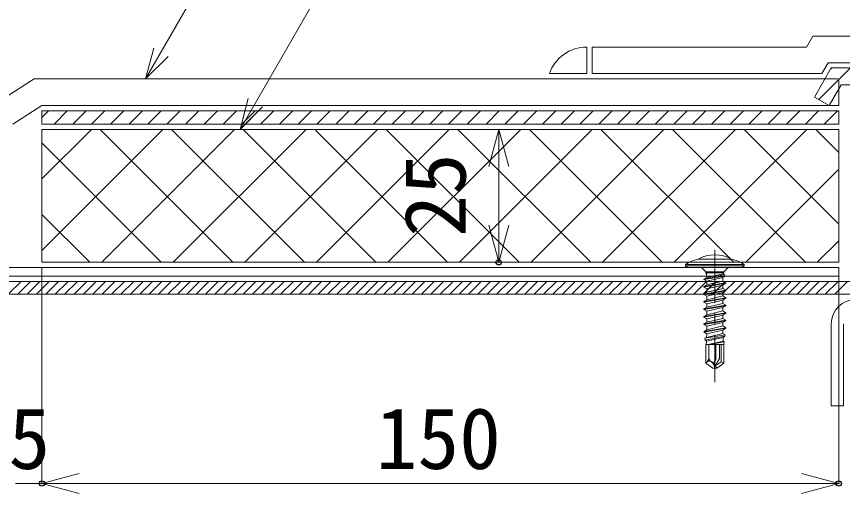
# Model space of a CAD drawing. Units: millimetres, scale not verified. Extents: x -840 to 840, y -594 to 594.
# Drawn here: x -223.6 to -68.1, y -310.7 to -220.9 of the extents above; entities that cross this region are included whole.
import ezdxf
from ezdxf.enums import TextEntityAlignment as Align

# ---------------------------------------------------------------- set-up
doc = ezdxf.new("R2010")
doc.units = ezdxf.units.MM
doc.header["$LTSCALE"] = 2
doc.header["$PDMODE"] = 32
doc.header["$PDSIZE"] = 1
doc.linetypes.add('CHAIN1', pattern=[8, 5, -1, 1, -1])
doc.linetypes.add('DASHED1', pattern=[1.8, 1.2, -0.6])
for name, color, linetype, lineweight in [('0-0_断熱材', 4, 'Continuous', 9), ('0-5_0', 7, 'Continuous', 9), ('0-7_鋼材(C型・H鋼ｅｔｃ)', 7, 'Continuous', 9), ('0-8_中心線', 2, 'CHAIN1', 9), ('0-A_IBｼｰﾄ', 4, 'Continuous', 9), ('0-B_寸法線', 7, 'Continuous', 9), ('0-D_部材(積層鋼板)', 4, 'Continuous', 9), ('0-E_部材(ﾋﾞｽ類)', 7, 'Continuous', 9), ('1-0_IBリキッド', 7, 'Continuous', 9), ('1-1_鋼材(受け鋼鈑)', 7, 'Continuous', 9), ('1-2_構築線', 1, 'Continuous', 9)]:
    doc.layers.add(name, color=color, linetype=linetype, lineweight=lineweight)
doc.layers.add('0-C_Defpoints', color=7, linetype='Continuous')
doc.styles.add('ＭＳ ゴシック', font='')
doc.styles.get('ＭＳ ゴシック').set_extended_font_data('MS Gothic')

# ---------------------------------------------------------------- blocks, each defined once
blk = doc.blocks.new('_Open30')
at = {"layer": '0-5_0'}
blk.add_line((0, 0), (-2, 0), dxfattribs=at)
blk.add_lwpolyline([(-2, 0.5359), (0, 0), (-2, -0.5359)], dxfattribs=at)

msp = doc.modelspace()

# ---------------------------------------------------------------- linework, layer by layer
at = {"layer": '0-0_断熱材', "color": 7}
for p, q in [((-218.815, -251.463), (-209.506, -242.154)), ((-218.815, -264.934), (-196.036, -242.154)), ((-182.868, -267.154), (-207.868, -242.154)), ((-207.565, -267.154), (-182.565, -242.154)), ((-169.398, -267.154), (-194.398, -242.154)), ((-194.095, -267.154), (-169.095, -242.154)), ((-155.927, -267.154), (-180.927, -242.154)), ((-180.625, -267.154), (-155.625, -242.154)), ((-142.457, -267.154), (-167.457, -242.154)), ((-167.154, -267.154), (-142.154, -242.154)), ((-128.987, -267.154), (-153.987, -242.154)), ((-153.684, -267.154), (-128.684, -242.154)), ((-115.516, -267.154), (-140.516, -242.154)), ((-140.213, -267.154), (-115.213, -242.154)), ((-102.046, -267.154), (-127.046, -242.154)), ((-126.743, -267.154), (-101.743, -242.154)), ((-88.575, -267.154), (-113.575, -242.154)), ((-113.273, -267.154), (-88.273, -242.154)), ((-75.105, -267.154), (-100.105, -242.154)), ((-99.802, -267.154), (-74.802, -242.154)), ((-68.815, -259.974), (-86.635, -242.154)), ((-68.815, -246.504), (-73.164, -242.154)), ((-196.339, -267.154), (-218.815, -244.678)), ((-86.332, -267.154), (-68.815, -249.637)), ((-209.809, -267.154), (-218.815, -258.148)), ((-72.861, -267.154), (-68.815, -263.108))]:
    msp.add_line(p, q, dxfattribs=at)
for points in [[(-218.815, -242.154), (-218.815, -267.154), (-68.815, -267.154), (-68.815, -242.154)], [(-218.815, -242.154), (-68.815, -242.154), (-68.815, -267.154), (-218.815, -267.154)]]:
    msp.add_lwpolyline(points, close=True, dxfattribs=at)
at = {"layer": '0-7_鋼材(C型・H鋼ｅｔｃ)'}
msp.add_lwpolyline([(-67.92, -278.754), (-67.92, -294.154), (-70.22, -294.154), (-70.22, -278.754)], dxfattribs=at)
msp.add_arc((-65.62, -278.754), 4.6, 90, 180, dxfattribs=at)
at = {"layer": '0-8_中心線'}
msp.add_line((-92.152, -264.804), (-92.152, -289.754), dxfattribs=at)
at = {"layer": '0-A_IBｼｰﾄ', "color": 7}
for p, q in [((-74.878, -226.654), (-73.685, -224.588)), ((-73.685, -224.588), (-18.881, -224.588)), ((-74.878, -226.654), (-115.264, -226.654)), ((-115.264, -226.654), (-115.264, -231.654)), ((-71.991, -231.654), (-70.798, -229.588)), ((-71.991, -231.654), (-115.264, -231.654)), ((-220.283, -232.654), (-225.728, -236.154)), ((-220.283, -232.654), (-71.414, -232.654)), ((-68.815, -237.654), (-68.815, -234.487)), ((-218.827, -237.662), (-224.259, -241.154)), ((-218.8, -237.654), (-68.815, -237.654))]:
    msp.add_line(p, q, dxfattribs=at)
at = {"layer": '0-A_IBｼｰﾄ', "color": 134, "linetype": 'DASHED1'}
for p in [(-71.414, -232.654), (-68.815, -234.487)]:
    msp.add_line(p, (-68.815, -232.654), dxfattribs=at)
at = {"layer": '0-A_IBｼｰﾄ', "color": 7}
msp.add_lwpolyline([(-70.798, -229.588), (-20.22, -229.588), (-13.004, -233.754)], dxfattribs=at)
msp.add_arc((-218.8, -237.704), 0.05, 90, 122.73742, dxfattribs=at)
at = {"layer": '0-B_寸法線'}
for p, q in [((-199.308, -232.654), (-80.794, -27.379)), ((-181.526, -242.154), (-80.794, -67.679)), ((-142.815, -242.154), (-132.815, -242.154)), ((-132.815, -249.154), (-132.815, -260.154)), ((-142.815, -267.154), (-132.815, -267.154)), ((-218.815, -268.154), (-218.815, -308.804)), ((-218.815, -268.154), (-218.815, -308.804)), ((-68.815, -268.154), (-68.815, -308.804)), ((-223.815, -308.804), (-218.815, -308.804)), ((-211.815, -308.804), (-75.815, -308.804))]:
    msp.add_line(p, q, dxfattribs=at)
for points in [[(-195.065, -228.412), (-199.308, -232.654), (-197.755, -226.859)], [(-177.283, -237.912), (-181.526, -242.154), (-179.973, -236.359)]]:
    msp.add_lwpolyline(points, dxfattribs=at)
at = {"layer": '0-C_Defpoints'}
for p in [(-132.815, -267.154), (-218.815, -308.804), (-68.815, -308.804)]:
    msp.add_point(p, dxfattribs=at)
at = {"layer": '0-D_部材(積層鋼板)'}
for p, q in [((-72.565, -236.545), (-66.608, -230.588)), ((-70.325, -230.769), (-70.144, -230.588)), ((-218.815, -239.904), (-217.566, -238.654)), ((-216.53, -241.154), (-214.03, -238.654)), ((-212.995, -241.154), (-210.495, -238.654)), ((-209.459, -241.154), (-206.959, -238.654)), ((-205.923, -241.154), (-203.423, -238.654)), ((-202.388, -241.154), (-199.888, -238.654)), ((-198.852, -241.154), (-196.352, -238.654)), ((-195.317, -241.154), (-192.817, -238.654)), ((-191.781, -241.154), (-189.281, -238.654)), ((-188.246, -241.154), (-185.746, -238.654)), ((-184.71, -241.154), (-182.21, -238.654)), ((-177.639, -241.154), (-175.139, -238.654)), ((-174.104, -241.154), (-171.604, -238.654)), ((-170.568, -241.154), (-168.068, -238.654)), ((-167.033, -241.154), (-164.533, -238.654)), ((-163.497, -241.154), (-160.997, -238.654)), ((-159.962, -241.154), (-157.462, -238.654)), ((-156.426, -241.154), (-153.926, -238.654)), ((-152.89, -241.154), (-150.39, -238.654)), ((-149.355, -241.154), (-146.855, -238.654)), ((-145.819, -241.154), (-143.319, -238.654)), ((-142.284, -241.154), (-139.784, -238.654)), ((-138.748, -241.154), (-136.248, -238.654)), ((-135.213, -241.154), (-132.713, -238.654)), ((-131.677, -241.154), (-129.177, -238.654)), ((-128.142, -241.154), (-125.642, -238.654)), ((-124.606, -241.154), (-122.106, -238.654)), ((-121.071, -241.154), (-118.571, -238.654)), ((-117.535, -241.154), (-115.035, -238.654)), ((-114, -241.154), (-111.5, -238.654)), ((-110.464, -241.154), (-107.964, -238.654)), ((-106.929, -241.154), (-104.429, -238.654)), ((-103.393, -241.154), (-100.893, -238.654)), ((-99.857, -241.154), (-97.357, -238.654)), ((-96.322, -241.154), (-93.822, -238.654)), ((-92.786, -241.154), (-90.286, -238.654)), ((-89.251, -241.154), (-86.751, -238.654)), ((-85.715, -241.154), (-83.215, -238.654)), ((-82.18, -241.154), (-79.68, -238.654)), ((-78.644, -241.154), (-76.144, -238.654)), ((-75.109, -241.154), (-72.609, -238.654)), ((-71.573, -241.154), (-69.073, -238.654))]:
    msp.add_line(p, q, dxfattribs=at)
at = {"layer": '0-D_部材(積層鋼板)', "color": 7}
msp.add_line((-218.815, -241.154), (-68.815, -241.154), dxfattribs=at)
at = {"layer": '0-D_部材(積層鋼板)'}
for points in [[(-47.987, -233.335), (-50.734, -230.588), (-50.734, -230.588), (-70.22, -230.588), (-73.386, -236.071), (-70.644, -237.654), (-68.392, -233.754), (-47.987, -233.754)], [(-180.588, -238.654), (-218.815, -238.654), (-218.815, -241.154), (-181.258, -241.154)], [(-179.505, -238.654), (-180.588, -238.654), (-181.258, -241.154), (-180.948, -241.154)], [(-178.026, -238.654), (-179.505, -238.654), (-180.948, -241.154), (-180.526, -241.154)], [(-68.815, -241.154), (-68.815, -238.654), (-178.026, -238.654), (-180.526, -241.154)]]:
    msp.add_lwpolyline(points, close=True, dxfattribs=at)
at = {"layer": '0-D_部材(積層鋼板)', "color": 7}
msp.add_lwpolyline([(-73.386, -236.071), (-70.22, -230.588), (-20.22, -230.588), (-20.22, -233.754), (-68.392, -233.754), (-70.644, -237.654)], close=True, dxfattribs=at)
msp.add_lwpolyline([(-218.815, -241.154), (-218.815, -238.654), (-68.815, -238.654), (-68.815, -241.154)], dxfattribs=at)
at = {"layer": '0-D_部材(積層鋼板)'}
msp.add_lwpolyline([(-181.175, -241.154), (-180.639, -240.618), (-178.675, -238.654)], dxfattribs=at)
at = {"layer": '0-E_部材(ﾋﾞｽ類)'}
for p, q in [((-89.002, -266.598), (-95.302, -266.598)), ((-97.652, -267.554), (-97.652, -267.854)), ((-97.652, -267.554), (-86.652, -267.554)), ((-97.652, -267.854), (-86.652, -267.854)), ((-97.652, -267.854), (-97.295, -268.154)), ((-97.295, -268.154), (-87.01, -268.154)), ((-94.486, -268.301), (-93.978, -268.808)), ((-93.832, -268.954), (-90.472, -268.954)), ((-93.832, -268.954), (-90.472, -268.954)), ((-90.326, -268.808), (-89.818, -268.301)), ((-86.652, -267.854), (-87.01, -268.154)), ((-86.652, -267.554), (-86.652, -267.854)), ((-94.227, -270.314), (-90.329, -269.464)), ((-94.227, -270.414), (-90.235, -269.801)), ((-94.227, -270.314), (-93.678, -269.997)), ((-94.227, -270.314), (-94.227, -270.414)), ((-94.227, -270.414), (-93.652, -270.746)), ((-93.832, -269.161), (-93.727, -269.293)), ((-90.472, -269.161), (-93.832, -269.161)), ((-93.153, -269.161), (-93.727, -269.293)), ((-93.727, -269.293), (-93.678, -269.997)), ((-90.579, -269.32), (-93.678, -269.997)), ((-92.027, -270.364), (-93.652, -270.746)), ((-92.027, -270.364), (-90.629, -270.028)), ((-90.629, -270.028), (-90.652, -270.364)), ((-90.652, -270.364), (-90.652, -270.687)), ((-90.235, -269.801), (-90.629, -270.028)), ((-90.568, -269.161), (-90.579, -269.32)), ((-90.329, -269.464), (-90.579, -269.32)), ((-90.329, -269.464), (-90.235, -269.801)), ((-94.227, -271.724), (-90.077, -271.019)), ((-94.227, -271.824), (-90.077, -271.119)), ((-94.227, -271.724), (-93.652, -271.392)), ((-94.227, -271.724), (-94.227, -271.824)), ((-94.227, -271.824), (-93.652, -272.156)), ((-90.652, -270.687), (-93.652, -271.392)), ((-93.652, -270.746), (-93.652, -271.392)), ((-90.652, -271.451), (-93.652, -272.156)), ((-90.077, -271.019), (-90.652, -270.687)), ((-90.077, -271.119), (-90.652, -271.451)), ((-90.652, -271.451), (-90.652, -272.097)), ((-90.077, -271.019), (-90.077, -271.119)), ((-94.227, -273.134), (-90.077, -272.429)), ((-94.227, -273.234), (-90.077, -272.529)), ((-94.227, -273.134), (-93.652, -272.802)), ((-94.227, -273.134), (-94.227, -273.234)), ((-94.227, -273.234), (-93.652, -273.566)), ((-90.652, -272.097), (-93.652, -272.802)), ((-93.652, -272.156), (-93.652, -272.802)), ((-90.652, -272.861), (-93.652, -273.566)), ((-90.652, -273.507), (-93.652, -274.212)), ((-93.652, -273.566), (-93.652, -274.212)), ((-90.077, -272.429), (-90.652, -272.097)), ((-90.077, -272.529), (-90.652, -272.861)), ((-90.652, -272.861), (-90.652, -273.507)), ((-90.077, -273.839), (-90.652, -273.507)), ((-90.077, -272.429), (-90.077, -272.529)), ((-94.227, -274.544), (-90.077, -273.839)), ((-94.227, -274.644), (-90.077, -273.939)), ((-94.227, -274.544), (-93.652, -274.212)), ((-94.227, -274.544), (-94.227, -274.644)), ((-94.227, -274.644), (-93.652, -274.976)), ((-90.652, -274.271), (-93.652, -274.976)), ((-90.652, -274.917), (-93.652, -275.622)), ((-93.652, -274.976), (-93.652, -275.622)), ((-90.077, -273.939), (-90.652, -274.271)), ((-90.652, -274.271), (-90.652, -274.917)), ((-90.077, -275.249), (-90.652, -274.917)), ((-90.077, -273.839), (-90.077, -273.939)), ((-94.227, -275.954), (-90.077, -275.249)), ((-94.227, -276.054), (-90.077, -275.349)), ((-94.227, -275.954), (-93.652, -275.622)), ((-94.227, -275.954), (-94.227, -276.054)), ((-94.227, -276.054), (-93.652, -276.386)), ((-94.227, -277.364), (-90.077, -276.659)), ((-90.652, -275.681), (-93.652, -276.386)), ((-90.652, -276.327), (-93.652, -277.032)), ((-93.652, -276.386), (-93.652, -277.032)), ((-90.077, -275.349), (-90.652, -275.681)), ((-90.652, -275.681), (-90.652, -276.327)), ((-90.077, -276.659), (-90.652, -276.327)), ((-90.077, -275.249), (-90.077, -275.349)), ((-90.077, -276.659), (-90.077, -276.759)), ((-94.227, -277.464), (-90.077, -276.759)), ((-94.227, -277.364), (-93.652, -277.032)), ((-94.227, -277.364), (-94.227, -277.464)), ((-94.227, -277.464), (-93.652, -277.796)), ((-94.227, -278.774), (-90.077, -278.069)), ((-94.227, -278.874), (-90.077, -278.169)), ((-90.652, -277.091), (-93.652, -277.796)), ((-90.652, -277.737), (-93.652, -278.442)), ((-93.652, -277.796), (-93.652, -278.442)), ((-90.077, -276.759), (-90.652, -277.091)), ((-90.652, -277.091), (-90.652, -277.737)), ((-90.077, -278.069), (-90.652, -277.737)), ((-90.077, -278.169), (-90.652, -278.501)), ((-90.077, -278.069), (-90.077, -278.169)), ((-94.227, -278.774), (-93.652, -278.442)), ((-94.227, -278.774), (-94.227, -278.874)), ((-94.227, -278.874), (-93.652, -279.206)), ((-94.184, -280.159), (-90.077, -279.479)), ((-94.184, -280.159), (-93.652, -279.852)), ((-94.162, -280.322), (-90.077, -279.579)), ((-90.652, -278.501), (-93.652, -279.206)), ((-90.652, -279.147), (-93.652, -279.852)), ((-93.652, -279.834), (-93.652, -279.206)), ((-93.652, -279.834), (-93.652, -279.852)), ((-90.652, -278.501), (-90.652, -279.147)), ((-90.077, -279.479), (-90.652, -279.147)), ((-90.077, -279.579), (-90.649, -279.91)), ((-90.077, -279.479), (-90.077, -279.579)), ((-94.184, -280.159), (-94.162, -280.322)), ((-94.162, -280.322), (-93.679, -280.601)), ((-94.01, -281.469), (-90.207, -280.814)), ((-94.01, -281.469), (-93.703, -281.292)), ((-93.959, -281.849), (-90.243, -281.085)), ((-90.601, -281.292), (-93.727, -281.983)), ((-90.626, -280.572), (-93.703, -281.292)), ((-93.679, -280.601), (-93.703, -281.292)), ((-90.649, -279.91), (-93.679, -280.601)), ((-90.649, -279.91), (-90.626, -280.572)), ((-90.207, -280.814), (-90.626, -280.572)), ((-90.243, -281.085), (-90.601, -281.292)), ((-90.601, -281.292), (-90.576, -282.011)), ((-90.207, -280.814), (-90.243, -281.085)), ((-94.01, -281.469), (-93.959, -281.849)), ((-93.959, -281.849), (-93.727, -281.983)), ((-93.852, -282.654), (-93.852, -286.137)), ((-90.452, -282.654), (-93.852, -282.654)), ((-93.727, -281.983), (-93.751, -282.654)), ((-90.576, -282.011), (-93.416, -282.654)), ((-93.252, -285.101), (-93.252, -282.654)), ((-93.182, -282.654), (-90.381, -282.124)), ((-91.952, -285.491), (-91.952, -282.654)), ((-91.252, -285.249), (-91.252, -282.654)), ((-90.952, -285.876), (-90.952, -282.654)), ((-90.627, -282.654), (-90.447, -282.613)), ((-90.381, -282.124), (-90.576, -282.011)), ((-90.447, -282.613), (-90.519, -282.654)), ((-90.452, -282.654), (-90.452, -286.137)), ((-90.381, -282.124), (-90.447, -282.613)), ((-93.604, -285.906), (-93.852, -286.137)), ((-92.859, -285.855), (-92.791, -285.903)), ((-92.102, -285.75), (-91.952, -285.491)), ((-91.252, -285.249), (-92.064, -286.655)), ((-92.064, -286.655), (-90.952, -285.876)), ((-90.952, -285.876), (-90.452, -286.137)), ((-92.25, -286.713), (-92.152, -287.154)), ((-92.064, -286.655), (-92.152, -287.154)), ((-92.152, -287.154), (-91.791, -287.074)), ((-91.791, -287.074), (-92.064, -286.655)), ((-91.791, -287.074), (-90.452, -286.137))]:
    msp.add_line(p, q, dxfattribs=at)
msp.add_lwpolyline([(-93.852, -286.137), (-92.513, -287.074), (-92.152, -287.154)], dxfattribs=at)
for centre, radius, start, end in [((-92.152, -272.054), 6.3, 60.00001, 119.99999), ((-94.075, -272.982), 6.5, 100.88238, 123.38979), ((-90.229, -272.982), 6.5, 56.61021, 79.11762), ((-94.839, -268.654), 0.5, 45, 90), ((-94.332, -269.161), 0.5, 360, 45), ((-89.972, -269.161), 0.5, 135, 180), ((-89.465, -268.654), 0.5, 90, 135), ((-94.351, -285.101), 1.099, 312.84567, 0), ((-93.2, -286.341), 0.594, 55, 132.84567), ((-92.331, -285.101), 0.921, 180, 235), ((-92.516, -285.511), 0.479, 235, 330), ((-93.562, -287.004), 1.344, 12.5, 55), ((-90.938, -286.422), 1.344, 150, 192.5)]:
    msp.add_arc(centre, radius, start, end, dxfattribs=at)
at = {"layer": '1-0_IBリキッド'}
for p in [(-116.264, -226.654), (-123.264, -231.654)]:
    msp.add_line(p, (-116.264, -231.654), dxfattribs=at)
msp.add_arc((-116.264, -234.054), 7.4, 90, 161.07536, dxfattribs=at)
at = {"layer": '1-1_鋼材(受け鋼鈑)'}
for p, q in [((-24.82, -270.754), (-359.215, -270.754)), ((-225.142, -273.154), (-222.742, -270.754)), ((-223.374, -273.154), (-220.974, -270.754)), ((-221.606, -273.154), (-219.206, -270.754)), ((-219.838, -273.154), (-217.438, -270.754)), ((-218.071, -273.154), (-215.671, -270.754)), ((-216.303, -273.154), (-213.903, -270.754)), ((-214.535, -273.154), (-212.135, -270.754)), ((-212.767, -273.154), (-210.367, -270.754)), ((-211, -273.154), (-208.6, -270.754)), ((-209.232, -273.154), (-206.832, -270.754)), ((-207.464, -273.154), (-205.064, -270.754)), ((-205.696, -273.154), (-203.296, -270.754)), ((-203.928, -273.154), (-201.528, -270.754)), ((-202.161, -273.154), (-199.761, -270.754)), ((-200.393, -273.154), (-197.993, -270.754)), ((-198.625, -273.154), (-196.225, -270.754)), ((-196.857, -273.154), (-194.457, -270.754)), ((-195.09, -273.154), (-192.69, -270.754)), ((-193.322, -273.154), (-190.922, -270.754)), ((-191.554, -273.154), (-189.154, -270.754)), ((-189.786, -273.154), (-187.386, -270.754)), ((-188.019, -273.154), (-185.619, -270.754)), ((-186.251, -273.154), (-183.851, -270.754)), ((-184.483, -273.154), (-182.083, -270.754)), ((-182.715, -273.154), (-180.315, -270.754)), ((-180.947, -273.154), (-178.547, -270.754)), ((-179.18, -273.154), (-176.78, -270.754)), ((-177.412, -273.154), (-175.012, -270.754)), ((-175.644, -273.154), (-173.244, -270.754)), ((-173.876, -273.154), (-171.476, -270.754)), ((-172.109, -273.154), (-169.709, -270.754)), ((-170.341, -273.154), (-167.941, -270.754)), ((-168.573, -273.154), (-166.173, -270.754)), ((-166.805, -273.154), (-164.405, -270.754)), ((-165.038, -273.154), (-162.638, -270.754)), ((-163.27, -273.154), (-160.87, -270.754)), ((-161.502, -273.154), (-159.102, -270.754)), ((-159.734, -273.154), (-157.334, -270.754)), ((-157.967, -273.154), (-155.567, -270.754)), ((-156.199, -273.154), (-153.799, -270.754)), ((-154.431, -273.154), (-152.031, -270.754)), ((-152.663, -273.154), (-150.263, -270.754)), ((-150.895, -273.154), (-148.495, -270.754)), ((-149.128, -273.154), (-146.728, -270.754)), ((-147.36, -273.154), (-144.96, -270.754)), ((-145.592, -273.154), (-143.192, -270.754)), ((-143.824, -273.154), (-141.424, -270.754)), ((-142.057, -273.154), (-139.657, -270.754)), ((-140.289, -273.154), (-137.889, -270.754)), ((-138.521, -273.154), (-136.121, -270.754)), ((-136.753, -273.154), (-134.353, -270.754)), ((-134.986, -273.154), (-132.586, -270.754)), ((-133.218, -273.154), (-130.818, -270.754)), ((-131.45, -273.154), (-129.05, -270.754)), ((-129.682, -273.154), (-127.282, -270.754)), ((-127.914, -273.154), (-125.514, -270.754)), ((-126.147, -273.154), (-123.747, -270.754)), ((-124.379, -273.154), (-121.979, -270.754)), ((-122.611, -273.154), (-120.211, -270.754)), ((-120.843, -273.154), (-118.443, -270.754)), ((-119.076, -273.154), (-116.676, -270.754)), ((-117.308, -273.154), (-114.908, -270.754)), ((-115.54, -273.154), (-113.14, -270.754)), ((-113.772, -273.154), (-111.372, -270.754)), ((-112.005, -273.154), (-109.605, -270.754)), ((-110.237, -273.154), (-107.837, -270.754)), ((-108.469, -273.154), (-106.069, -270.754)), ((-106.701, -273.154), (-104.301, -270.754)), ((-104.934, -273.154), (-102.534, -270.754)), ((-103.166, -273.154), (-100.766, -270.754)), ((-101.398, -273.154), (-98.998, -270.754)), ((-99.63, -273.154), (-97.23, -270.754)), ((-97.862, -273.154), (-95.462, -270.754)), ((-96.095, -273.154), (-93.695, -270.754)), ((-89.024, -273.154), (-86.624, -270.754)), ((-87.256, -273.154), (-84.856, -270.754)), ((-85.488, -273.154), (-83.088, -270.754)), ((-83.72, -273.154), (-81.32, -270.754)), ((-81.953, -273.154), (-79.553, -270.754)), ((-80.185, -273.154), (-77.785, -270.754)), ((-78.417, -273.154), (-76.017, -270.754)), ((-76.649, -273.154), (-74.249, -270.754)), ((-74.881, -273.154), (-72.481, -270.754)), ((-73.114, -273.154), (-70.714, -270.754)), ((-71.346, -273.154), (-68.946, -270.754)), ((-69.578, -273.154), (-67.178, -270.754)), ((-24.82, -273.154), (-359.215, -273.154))]:
    msp.add_line(p, q, dxfattribs=at)
at = {"layer": '1-1_鋼材(受け鋼鈑)', "color": 2}
msp.add_lwpolyline([(-363.815, -269.754), (-68.815, -269.754), (-68.815, -268.154), (-363.815, -268.154)], close=True, dxfattribs=at)
at = {"layer": '1-1_鋼材(受け鋼鈑)'}
for points in [[(-359.215, -270.754), (-359.215, -273.154), (-312.544, -273.154), (-312.866, -271.954), (-311.666, -273.154), (-94.227, -273.154), (-94.227, -273.134), (-93.652, -272.802), (-93.652, -272.156), (-94.227, -271.824), (-94.227, -271.724), (-93.652, -271.392), (-93.652, -270.746), (-93.652, -270.754), (-348.742, -270.754)], [(-93.652, -271.392), (-94.227, -271.724), (-92.152, -271.372), (-92.152, -271.04)], [(-94.227, -271.724), (-94.227, -271.824), (-92.152, -271.472), (-92.152, -271.372)], [(-94.227, -271.824), (-93.652, -272.156), (-92.152, -271.804), (-92.152, -271.472)], [(-93.652, -270.746), (-93.652, -271.392), (-92.152, -271.04), (-92.152, -270.754), (-93.652, -270.754)], [(-93.652, -272.156), (-93.652, -272.802), (-92.152, -272.45), (-92.152, -271.804)], [(-92.152, -270.754), (-92.152, -271.04), (-90.937, -270.754)], [(-90.077, -271.019), (-90.536, -270.754), (-90.937, -270.754), (-92.152, -271.04), (-92.152, -271.372), (-90.077, -271.019)], [(-90.077, -271.119), (-90.077, -271.019), (-90.077, -271.019), (-92.152, -271.372), (-92.152, -271.472), (-90.077, -271.119)], [(-90.652, -271.451), (-90.077, -271.119), (-90.077, -271.119), (-92.152, -271.472), (-92.152, -271.804)], [(-90.652, -272.097), (-90.652, -271.451), (-90.652, -271.451), (-92.152, -271.804), (-92.152, -272.45), (-90.652, -272.097)], [(-90.077, -271.019), (-90.077, -271.119), (-90.652, -271.451), (-90.652, -271.451), (-90.652, -272.097), (-90.652, -272.097), (-90.077, -272.429), (-90.077, -272.529), (-90.652, -272.861), (-90.652, -272.861), (-90.652, -273.154), (-47.089, -273.154), (-47.089, -272.432), (-47.703, -272.114), (-47.089, -271.775), (-47.089, -270.844), (-47.263, -270.754), (-67.815, -270.754), (-90.536, -270.754)], [(-93.652, -272.802), (-94.227, -273.134), (-92.152, -272.782), (-92.152, -272.45)], [(-92.152, -272.782), (-94.227, -273.134), (-94.227, -273.154), (-93.756, -273.154), (-92.152, -272.882)], [(-92.152, -273.154), (-92.152, -272.882), (-93.756, -273.154)], [(-90.077, -272.429), (-90.652, -272.097), (-92.152, -272.45), (-92.152, -272.782), (-90.077, -272.429)], [(-90.077, -272.529), (-90.077, -272.429), (-90.077, -272.429), (-92.152, -272.782), (-92.152, -272.882), (-90.077, -272.529)], [(-90.652, -272.861), (-90.077, -272.529), (-90.077, -272.529), (-92.152, -272.882), (-92.152, -273.154), (-91.899, -273.154)], [(-90.652, -273.154), (-90.652, -272.861), (-90.652, -272.861), (-91.899, -273.154)]]:
    msp.add_lwpolyline(points, close=True, dxfattribs=at)
for points in [[(-94.327, -273.154), (-93.652, -272.48), (-93.23, -272.057), (-92.745, -271.573), (-92.625, -271.452), (-92.231, -271.058), (-92.152, -270.98), (-91.927, -270.754)], [(-92.559, -273.154), (-92.314, -272.909), (-92.194, -272.789), (-92.152, -272.747), (-91.763, -272.359), (-90.919, -271.514), (-90.616, -271.211), (-90.495, -271.09), (-90.297, -270.892), (-90.159, -270.754)], [(-90.791, -273.154), (-90.652, -273.015), (-90.288, -272.651), (-90.185, -272.548), (-90.077, -272.44), (-88.391, -270.754)]]:
    msp.add_lwpolyline(points, dxfattribs=at)
at = {"layer": '1-2_構築線'}
msp.add_line((-67.815, -270.754), (-348.742, -270.754), dxfattribs=at)

# ---------------------------------------------------------------- block references
at = {"layer": '0-B_寸法線', "xscale": 3.5, "yscale": 3.5}
for p, rotation in [((-132.815, -242.154), 90), ((-132.815, -267.154), 270), ((-218.815, -308.804), 180)]:
    msp.add_blockref('_Open30', p, dxfattribs=dict(at, rotation=rotation))
msp.add_blockref('_Open30', (-68.815, -308.804), dxfattribs=at)

# ---------------------------------------------------------------- texts
at = {"layer": '0-B_寸法線', "style": 'ＭＳ ゴシック'}
msp.add_text('25', height=11.54, rotation=90, dxfattribs=at).set_placement((-135.597, -262.358), align=Align.BOTTOM_LEFT)
for s, p in [('5', (-225.089, -309.523)), ('150', (-155.971, -309.523))]:
    msp.add_text(s, height=11.54, dxfattribs=at).set_placement(p, align=Align.BOTTOM_LEFT)

doc.saveas('drawing.dxf')
